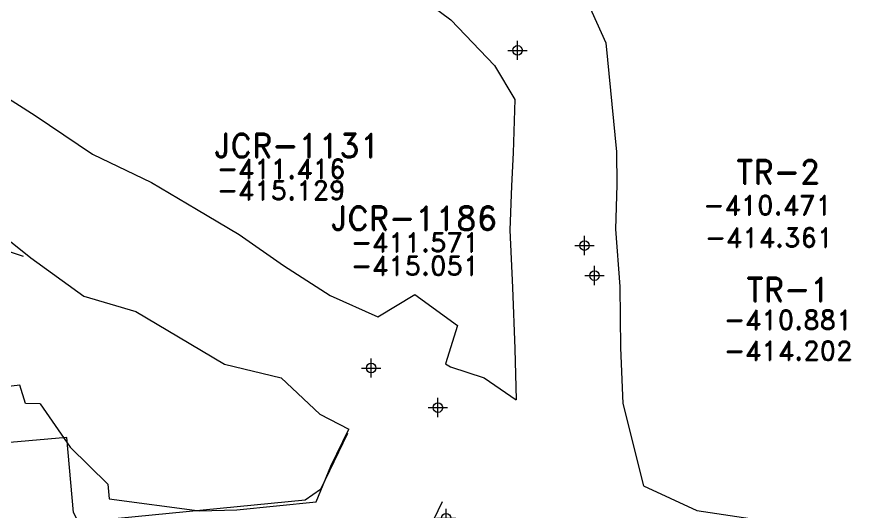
# Model space of a CAD drawing. Extents: x -47776 to 11079, y 0 to 10209.
# Drawn here: x 10656.77 to 10701.38, y 9837.57 to 9863.35 of the extents above; entities that cross this region are included whole.
import ezdxf
from ezdxf.enums import TextEntityAlignment as Align

# ---------------------------------------------------------------- set-up
doc = ezdxf.new("R2010")
doc.units = 0
doc.header["$MEASUREMENT"] = 0
doc.header["$PDMODE"] = 34
doc.header["$PDSIZE"] = 0.5
for name, color, linetype in [('CF-480-7855-EW-FIC', 226, 'Continuous'), ('CF-480-7855-EW-SCR', 226, 'Continuous'), ('PROYECTOS', 7, 'Continuous'), ('TALLER-480-6-FIC', 5, 'Continuous'), ('TALLER-480-6-SCR', 4, 'Continuous')]:
    doc.layers.add(name, color=color, linetype=linetype)
doc.styles.add('ROMAND', font='ROMAND.SHX')
doc.styles.add('ROMANS', font='ROMANS.SHX', dxfattribs={"width": 2.5})

# ---------------------------------------------------------------- blocks, each defined once
blk = doc.blocks.new('F2')
at = {"lineweight": 0}
blk.add_point((0, 0), dxfattribs=at)
at = {"lineweight": 0, "style": 'ROMAND'}
for tag, height, p in [('NOMBRE', 1.25, (0.201, 6.617)), ('CIELO', 1, (0.136, 4.616)), ('PISO', 1, (0.136, 3.247))]:
    blk.add_attdef(tag, text='', height=height, dxfattribs=at).set_placement(p, align=Align.CENTER)
at = {"lineweight": 0, "style": 'ROMANS', "flags": 1}
for tag, p in [('MINA', (-0.074, -3.255)), ('LOCALIZACION', (-0.074, -4.928)), ('ESTRUCTURA', (-0.074, -6.618)), ('NIVEL', (-0.074, -8.29)), ('OBRA', (-0.074, -10.121)), ('FECHA', (-0.074, -11.793)), ('ATRAS', (-0.074, -13.483)), ('TOPOGRAFO', (2.675, -15.297))]:
    blk.add_attdef(tag, text='', height=1.25, dxfattribs=at).set_placement(p, align=Align.CENTER)

msp = doc.modelspace()

# ---------------------------------------------------------------- linework, layer by layer
at = {"layer": 'CF-480-7855-EW-SCR', "color": 5, "linetype": 'Continuous', "lineweight": 0}
for points in [[(10632.284, 9872.521, -410.045), (10635.166, 9871.506, -409.797), (10637.312, 9870.231, -410.123), (10640.231, 9868.496, -410.095), (10643.064, 9866.812, -410.262), (10645.951, 9864.631, -410.044), (10648.816, 9863.393, -410.401), (10651.615, 9861.846, -410.763), (10654.671, 9860.147, -411.24), (10657.71, 9858.224, -410.422), (10660.699, 9856.215, -410.504), (10663.771, 9854.738, -411.076)], [(10632.284, 9872.521, -414.445), (10635.166, 9871.506, -413.997), (10637.312, 9870.231, -414.323), (10640.231, 9868.496, -414.395), (10643.064, 9866.812, -414.462), (10645.951, 9864.631, -414.444), (10648.816, 9863.393, -414.501), (10651.615, 9861.846, -414.663), (10654.671, 9860.147, -414.74), (10657.71, 9858.224, -414.922), (10660.699, 9856.215, -415.004), (10663.771, 9854.738, -414.976)], [(10676.448, 9872.861, -414.448), (10676.448, 9872.861, -414.448), (10676.448, 9872.861, -414.448), (10676.448, 9872.861, -414.448), (10678.591, 9871.265, -416.047), (10680.945, 9869.096, -414.876), (10683.506, 9867.424, -414.609), (10686.001, 9865.257, -414.735), (10687.455, 9862.008, -414.731), (10688.018, 9856.337, -414.155)], [(10676.516, 9872.911, -410.648), (10676.516, 9872.911, -410.648), (10676.516, 9872.911, -410.648), (10676.516, 9872.911, -410.648), (10678.591, 9871.265, -410.647), (10680.945, 9869.096, -410.476), (10683.506, 9867.424, -410.809), (10686.001, 9865.257, -410.935), (10687.455, 9862.008, -410.931), (10688.018, 9856.337, -410.155)], [(10671.508, 9870.232, -411.493), (10671.508, 9870.232, -411.493), (10671.508, 9870.232, -411.493), (10672.595, 9869.722, -410.518), (10674.599, 9867.196, -410.647), (10676.953, 9865.027, -410.476), (10679.374, 9863.213, -410.809), (10681.659, 9860.831, -410.935), (10682.713, 9859.069, -410.931), (10682.618, 9856.287, -410.155)], [(10671.508, 9870.232, -415.393), (10671.508, 9870.232, -415.393), (10671.508, 9870.232, -415.393), (10672.595, 9869.722, -415.318), (10674.599, 9867.196, -416.047), (10676.953, 9865.027, -414.876), (10679.374, 9863.213, -414.609), (10681.659, 9860.831, -414.735), (10682.713, 9859.069, -414.731), (10682.618, 9856.287, -414.155)], [(10682.618, 9856.287, -410.155), (10682.534, 9854.556, -410.053), (10682.455, 9852.256, -410.05), (10682.583, 9849.257, -410.546), (10682.712, 9846.058, -411.142), (10682.78, 9843.402, -411.172)], [(10688.018, 9856.337, -410.155), (10688.034, 9854.607, -410.053), (10687.955, 9852.306, -410.05), (10688.183, 9849.308, -410.546), (10688.212, 9846.108, -411.142), (10688.339, 9843.209, -411.139), (10689.417, 9838.929, -410.886)], [(10688.018, 9856.337, -414.155), (10688.034, 9854.607, -414.253), (10687.955, 9852.306, -414.45), (10688.183, 9849.308, -414.346), (10688.212, 9846.108, -414.342), (10688.339, 9843.209, -414.539), (10689.417, 9838.929, -414.886)], [(10663.771, 9854.738, -411.076), (10663.771, 9854.738, -411.076), (10666.117, 9853.343, -411.128), (10668.35, 9852.016, -410.95), (10670.652, 9850.414, -411.081), (10673.091, 9848.848, -411.517), (10675.562, 9847.727, -411.444), (10677.504, 9848.895, -411.124), (10679.728, 9847.28, -411.138), (10679.101, 9845.274, -411.646), (10679.358, 9845.121, -411.66), (10681.108, 9844.546, -411.744), (10682.78, 9843.402, -411.172)], [(10663.771, 9854.738, -414.976), (10663.771, 9854.738, -414.976), (10666.117, 9853.343, -415.028), (10668.35, 9852.016, -415.05), (10670.652, 9850.414, -415.181), (10673.091, 9848.848, -415.317), (10675.562, 9847.727, -415.244), (10677.504, 9848.896, -415.324), (10679.728, 9847.28, -415.338), (10679.101, 9845.274, -415.246), (10679.358, 9845.121, -415.26), (10681.108, 9844.546, -415.244), (10682.78, 9843.402, -414.972)], [(10654.645, 9853.066, -414.922), (10657.48, 9850.799, -415.004), (10660.246, 9848.806, -414.976)], [(10654.645, 9853.066, -410.422), (10657.48, 9850.799, -410.504), (10660.246, 9848.806, -411.076)], [(10660.246, 9848.806, -414.976), (10660.246, 9848.806, -414.976), (10662.949, 9848.014, -415.028), (10665.181, 9846.686, -415.05), (10667.585, 9845.257, -415.181), (10670.535, 9844.55, -415.317), (10672.547, 9842.656, -415.244), (10674.058, 9841.874, -415.324)], [(10660.246, 9848.806, -411.076), (10660.246, 9848.806, -411.076), (10662.949, 9848.014, -411.128), (10665.181, 9846.686, -410.95), (10667.585, 9845.257, -411.081), (10670.535, 9844.55, -411.517), (10672.547, 9842.656, -411.444), (10674.058, 9841.874, -411.124)], [(10689.417, 9838.929, -410.886), (10692.193, 9837.646, -410.666), (10694.978, 9837.222, -410.833), (10696.819, 9835.507, -410.6), (10699.549, 9833.143, -410.296), (10701.376, 9830.231, -410.382)], [(10689.417, 9838.929, -414.886), (10692.193, 9837.646, -414.666), (10694.978, 9837.222, -414.933), (10696.819, 9835.507, -414.7), (10699.549, 9833.143, -414.696), (10701.376, 9830.231, -414.882)]]:
    msp.add_polyline3d(points, dxfattribs=at)
at = {"layer": 'PROYECTOS', "color": 3, "linetype": 'Continuous', "lineweight": 0, "flags": 128}
for points in [[(10673.98, 9841.644), (10672.585, 9838.735), (10671.78, 9838.18), (10660.265, 9837.055), (10659.891, 9837.171), (10659.698, 9837.528), (10659.36, 9841.449), (10655.374, 9841.1), (10655.884, 9835.266), (10655.724, 9834.635), (10652.401, 9829.512), (10651.734, 9829.076), (10650.961, 9829.27), (10647.924, 9831.593), (10646.262, 9833.857), (10646.085, 9836.666), (10648.193, 9845.954), (10649.848, 9849.09), (10651.762, 9851.089), (10654.445, 9851.764), (10657.076, 9850.898)], [(10694.756, 9808.038), (10693.317, 9807.161), (10692.013, 9806.75), (10690.667, 9807.005), (10689.584, 9807.853), (10689.037, 9809.108), (10689.134, 9810.48), (10689.863, 9811.647), (10694.576, 9816.14), (10694.854, 9816.963), (10694.381, 9817.698), (10681.026, 9826.028), (10680.219, 9826.14), (10679.596, 9825.609), (10677.463, 9821.159), (10676.109, 9819.449), (10673.156, 9817.04), (10671.429, 9816.631), (10670.026, 9817.737), (10670.017, 9819.522), (10672.973, 9825.694), (10674.567, 9828.997), (10678.942, 9838.114)]]:
    msp.add_lwpolyline(points, dxfattribs=at)
at = {"layer": 'TALLER-480-6-SCR', "color": 5, "linetype": 'Continuous', "lineweight": 0, "flags": 128}
for points, elevation in [([(10657.97, 9843.201), (10657.195, 9843.219), (10656.906, 9844.176), (10653.429, 9843.749)], -410.419), ([(10657.97, 9843.199), (10657.195, 9843.219), (10656.906, 9844.176), (10653.429, 9843.749)], -414.619)]:
    msp.add_lwpolyline(points, dxfattribs=dict(at, elevation=elevation))
at = {"layer": 'TALLER-480-6-SCR', "color": 5, "linetype": 'Continuous', "lineweight": 0}
for points in [[(10657.97, 9843.201, -410.419), (10659.53, 9840.946, -410.415), (10661.504, 9839.009, -410.712), (10661.568, 9838.242, -411.469)], [(10657.97, 9843.199, -414.619), (10659.53, 9840.946, -414.615), (10661.504, 9839.009, -414.712), (10661.568, 9838.242, -414.769)], [(10672.357, 9838.097, -410.22), (10673.12, 9839.947, -410.643), (10674.058, 9841.874, -411.124)], [(10672.357, 9838.097, -414.92), (10673.12, 9839.947, -414.843), (10674.058, 9841.874, -415.324)], [(10661.568, 9838.242, -411.469), (10666.268, 9837.615, -411.319), (10668.227, 9837.666, -411.22), (10672.357, 9838.097, -410.22)], [(10661.568, 9838.242, -414.769), (10666.268, 9837.615, -415.319), (10668.227, 9837.665, -414.72), (10672.357, 9838.097, -414.92)]]:
    msp.add_polyline3d(points, dxfattribs=at)

# ---------------------------------------------------------------- block references
at = {"layer": 'CF-480-7855-EW-FIC', "color": 8, "linetype": 'Continuous', "lineweight": 0}
ref = msp.add_blockref('F2', (10682.853, 9861.62, -410.793), dxfattribs=at)
ref.add_attrib('NOMBRE', 'TN-', dxfattribs={"layer": '0', "lineweight": 0, "height": 1.25, "style": 'ROMAND'}).set_placement((10684.685, 9874.446, -410.793), align=Align.CENTER)
ref.add_attrib('CIELO', '-410.793', dxfattribs={"layer": '0', "lineweight": 0, "height": 1, "style": 'ROMAND'}).set_placement((10683.448, 9872.653, -410.793), align=Align.CENTER)
ref.add_attrib('PISO', '-414.445', dxfattribs={"layer": '0', "lineweight": 0, "height": 1, "style": 'ROMAND'}).set_placement((10683.386, 9871.416, -410.793), align=Align.CENTER)
ref = msp.add_blockref('F2', (10675.224, 9845.065, -411.416), dxfattribs=at)
ref.add_attrib('NOMBRE', 'JCR-1131', dxfattribs={"layer": '0', "lineweight": 0, "height": 1.25, "style": 'ROMAND'}).set_placement((10671.34, 9856.03, -411.416), align=Align.CENTER)
ref.add_attrib('CIELO', '-411.416', dxfattribs={"layer": '0', "lineweight": 0, "height": 1, "style": 'ROMAND'}).set_placement((10670.541, 9854.946, -411.416), align=Align.CENTER)
ref.add_attrib('PISO', '-415.129', dxfattribs={"layer": '0', "lineweight": 0, "height": 1, "style": 'ROMAND'}).set_placement((10670.541, 9853.829, -411.416), align=Align.CENTER)
ref = msp.add_blockref('F2', (10686.344, 9851.447, -410.471), dxfattribs=at)
ref.add_attrib('NOMBRE', 'TR-2', dxfattribs={"layer": '0', "lineweight": 0, "height": 1.25, "style": 'ROMAND'}).set_placement((10696.434, 9854.657, -410.471), align=Align.CENTER)
ref.add_attrib('CIELO', '-410.471', dxfattribs={"layer": '0', "lineweight": 0, "height": 1, "style": 'ROMAND'}).set_placement((10695.898, 9853.048, -410.471), align=Align.CENTER)
ref.add_attrib('PISO', '-414.361', dxfattribs={"layer": '0', "lineweight": 0, "height": 1, "style": 'ROMAND'}).set_placement((10695.974, 9851.363, -410.471), align=Align.CENTER)
ref = msp.add_blockref('F2', (10678.701, 9843.002, -411.571), dxfattribs=at)
ref.add_attrib('NOMBRE', 'JCR-1186', dxfattribs={"layer": '0', "lineweight": 0, "height": 1.25, "style": 'ROMAND'}).set_placement((10677.43, 9852.244, -411.571), align=Align.CENTER)
ref.add_attrib('CIELO', '-411.571', dxfattribs={"layer": '0', "lineweight": 0, "height": 1, "style": 'ROMAND'}).set_placement((10677.52, 9851.117, -411.571), align=Align.CENTER)
ref.add_attrib('PISO', '-415.051', dxfattribs={"layer": '0', "lineweight": 0, "height": 1, "style": 'ROMAND'}).set_placement((10677.52, 9849.899, -411.571), align=Align.CENTER)
ref = msp.add_blockref('F2', (10686.864, 9849.882, -410.881), dxfattribs=at)
ref.add_attrib('NOMBRE', 'TR-1', dxfattribs={"layer": '0', "lineweight": 0, "height": 1.25, "style": 'ROMAND'}).set_placement((10696.972, 9848.53, -410.881), align=Align.CENTER)
ref.add_attrib('CIELO', '-410.881', dxfattribs={"layer": '0', "lineweight": 0, "height": 1, "style": 'ROMAND'}).set_placement((10696.972, 9847.075, -410.881), align=Align.CENTER)
ref.add_attrib('PISO', '-414.202', dxfattribs={"layer": '0', "lineweight": 0, "height": 1, "style": 'ROMAND'}).set_placement((10696.972, 9845.467, -410.881), align=Align.CENTER)
at = {"layer": 'TALLER-480-6-FIC', "color": 1, "linetype": 'Continuous', "lineweight": 0}
ref = msp.add_blockref('F2', (10679.13, 9837.233, -413.855), dxfattribs=at)
ref.add_attrib('NOMBRE', 'T-PISO', dxfattribs={"layer": '0', "lineweight": 0, "height": 1.25, "style": 'ROMAND'}).set_placement((10689.135, 9828.569, -413.855), align=Align.CENTER)
ref.add_attrib('CIELO', '-413.855', dxfattribs={"layer": '0', "lineweight": 0, "height": 1, "style": 'ROMAND'}).set_placement((10689.072, 9827.008, -413.855), align=Align.CENTER)
ref.add_attrib('PISO', '-413.855', dxfattribs={"layer": '0', "lineweight": 0, "height": 1, "style": 'ROMAND'}).set_placement((10689.072, 9825.385, -413.855), align=Align.CENTER)

doc.saveas('drawing.dxf')
